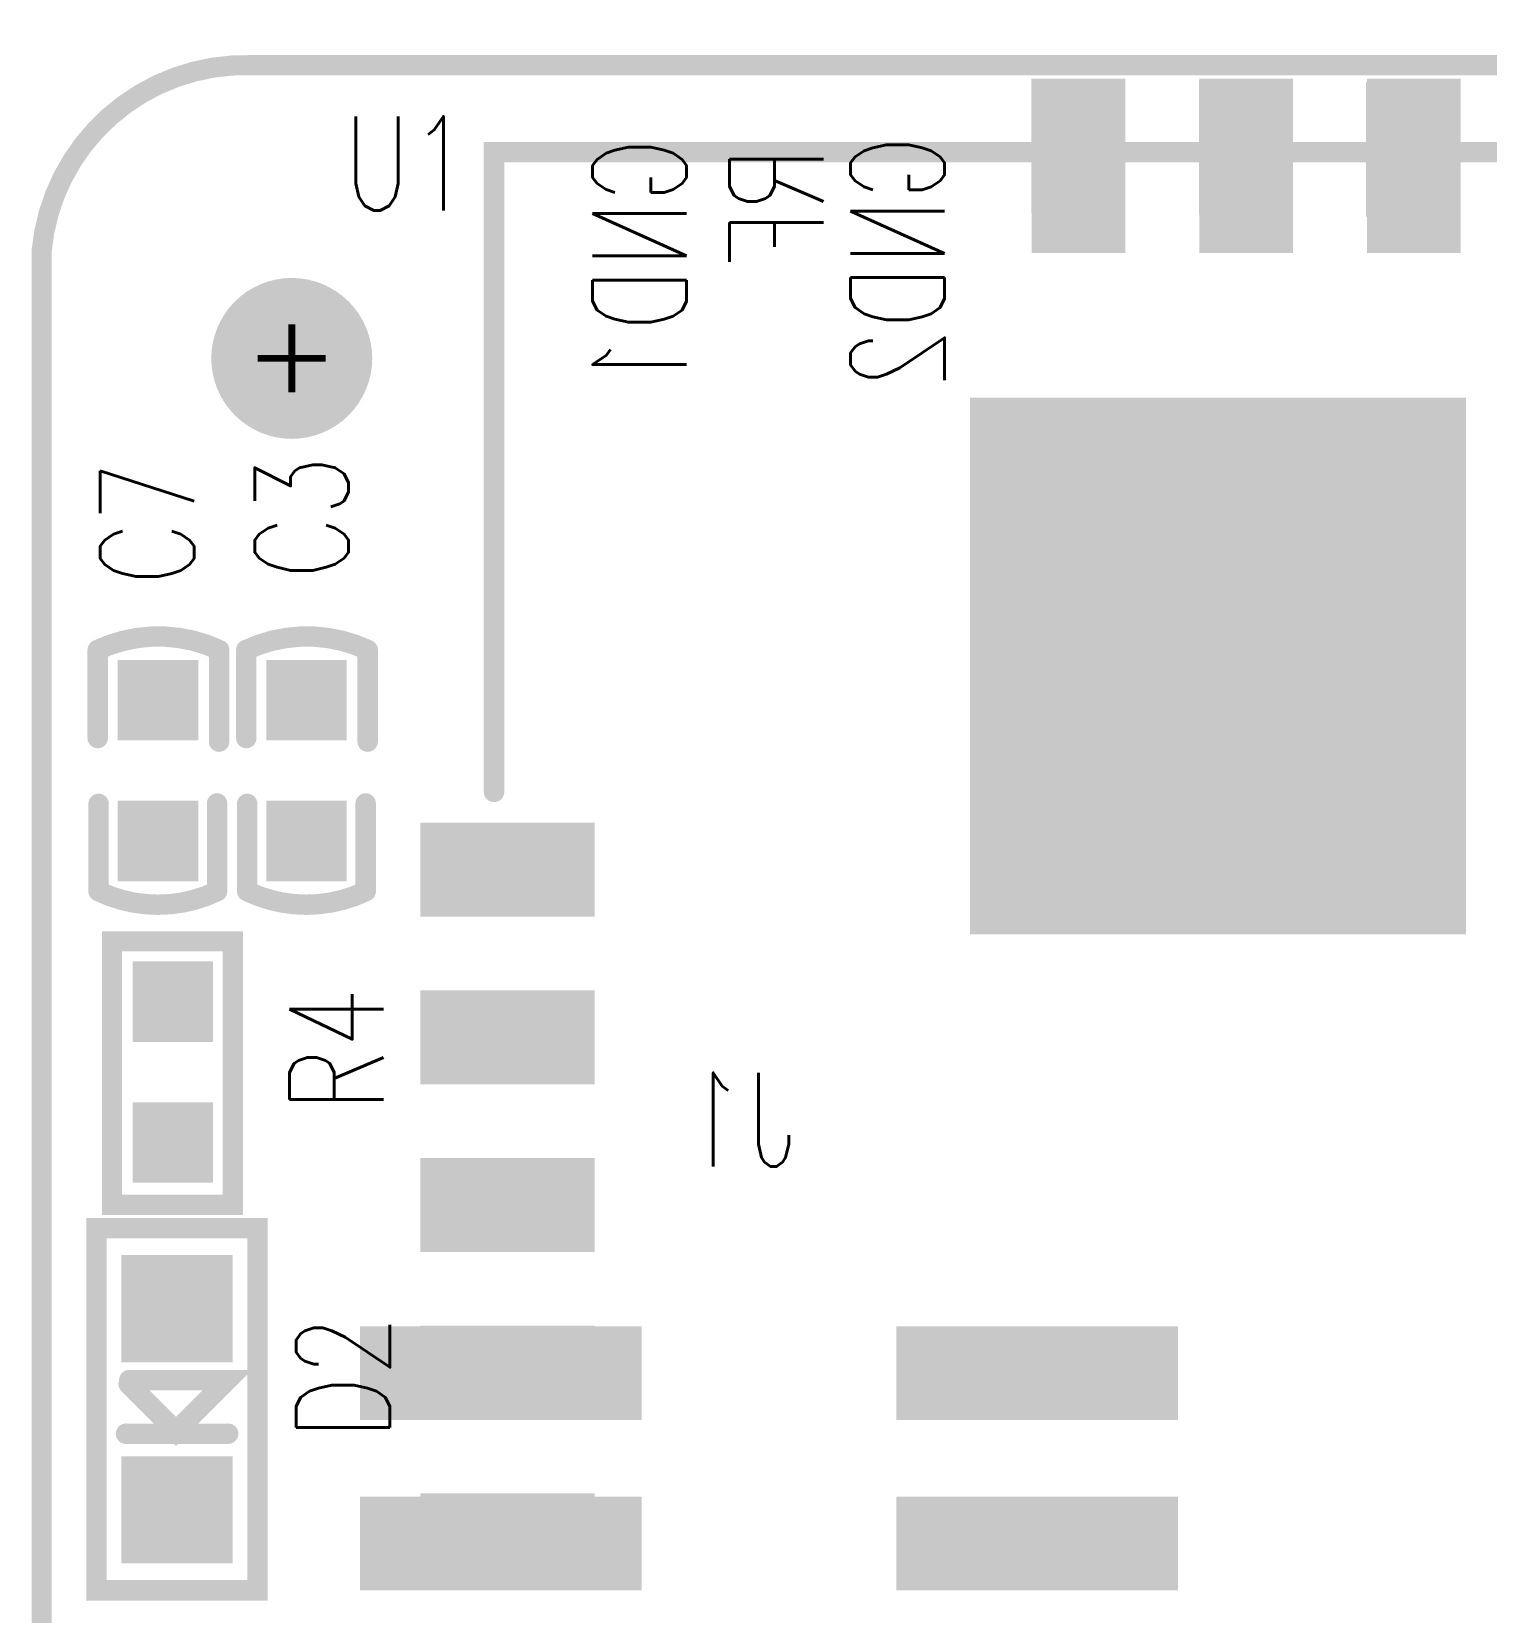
# Model space of a CAD drawing. Extents: x -9 to 9.6, y 3 to 43.5.
# Drawn here: x -9 to 1.85, y 31.66 to 43.45 of the extents above; entities that cross this region are included whole.
import ezdxf

# ---------------------------------------------------------------- set-up
doc = ezdxf.new("R2010")
doc.units = 0
for name, color, linetype in [('BOARD_OUTLINE_00', 254, 'CONTINUOUS'), ('DRIL_PLTE_THRU_01', 16, 'CONTINUOUS'), ('DRIL_PLTE_THRU_02', 136, 'CONTINUOUS'), ('DRIL_PLTE_THRU_03', 96, 'CONTINUOUS'), ('DRIL_PLTE_THRU_04', 176, 'CONTINUOUS'), ('DRIL_SYMBOL', 254, 'CONTINUOUS'), ('PADS_BOT', 5, 'CONTINUOUS'), ('PADS_INNER', 1, 'CONTINUOUS'), ('PADS_TOP', 1, 'CONTINUOUS'), ('PART_NAME_01', 254, 'CONTINUOUS'), ('PART_NAME_04', 136, 'CONTINUOUS'), ('PART_TOP_2DLINE_00', 254, 'CONTINUOUS'), ('PART_TOP_2DLINE_01', 254, 'CONTINUOUS')]:
    doc.layers.add(name, color=color, linetype=linetype)
doc.styles.add('W0$1', font='simplex', dxfattribs={"width": 0.75})

# ---------------------------------------------------------------- blocks, each defined once
blk = doc.blocks.new('SMOOTH_0$15')
at = {"const_width": 0.075}
blk.add_lwpolyline([(-0.0375, 0, 1), (0.0375, 0, 1)], format="xyb", close=True, dxfattribs=at)
blk = doc.blocks.new('BOARD_447')
at = {"layer": 'BOARD_OUTLINE_00', "const_width": 0.15}
blk.add_lwpolyline([(14.22, 5.353, -0.396938), (13.141, 4.161), (-3.257, 4.161, -0.396433), (-4.244, 5.012), (-4.244, 41.797, -0.395928), (-2.681, 43.183), (13.012, 43.183, -0.354119), (14.221, 41.858)], format="xyb", close=True, dxfattribs=at)
at = {"layer": 'BOARD_OUTLINE_00'}
for p in [(-2.681, 43.183), (-4.244, 41.797)]:
    blk.add_blockref('SMOOTH_0$15', p, dxfattribs=at)
blk = doc.blocks.new('SMOOTH_0$1524')
at = {"const_width": 0.0762}
blk.add_lwpolyline([(-0.0381, 0, 1), (0.0381, 0, 1)], format="xyb", close=True, dxfattribs=at)
blk = doc.blocks.new('PART_BODY_TOP_20')
at = {"layer": 'PART_TOP_2DLINE_01', "const_width": 0.152}
blk.add_lwpolyline([(-6.55, 15.28), (-6.55, 20.05), (7.48, 20.05), (7.48, 12.666)], dxfattribs=at)
at = {"layer": 'PART_TOP_2DLINE_01'}
for p in [(-6.55, 20.05), (-6.55, 15.28)]:
    blk.add_blockref('SMOOTH_0$1524', p, dxfattribs=at)
blk = doc.blocks.new('DRIL_HOLE_0')
blk.add_lwpolyline([(0, 0, 1), (0, 0, 1)], format="xyb", close=True)
blk = doc.blocks.new('PAD_0')
blk.add_lwpolyline([(0, 0, 1), (0, 0, 1)], format="xyb", close=True)
blk = doc.blocks.new('PAD_4')
at = {"const_width": 0.7}
blk.add_lwpolyline([(-0.65, 0), (0.65, 0)], dxfattribs=at)
blk = doc.blocks.new('STK_TOP_180')
at = {"layer": 'DRIL_PLTE_THRU_01'}
blk.add_blockref('DRIL_HOLE_0', (0, 0), dxfattribs=at)
at = {"layer": 'DRIL_PLTE_THRU_02'}
blk.add_blockref('DRIL_HOLE_0', (0, 0), dxfattribs=at)
at = {"layer": 'DRIL_PLTE_THRU_03'}
blk.add_blockref('DRIL_HOLE_0', (0, 0), dxfattribs=at)
at = {"layer": 'DRIL_PLTE_THRU_04'}
blk.add_blockref('DRIL_HOLE_0', (0, 0), dxfattribs=at)
at = {"layer": 'PADS_BOT'}
blk.add_blockref('PAD_0', (0, 0), dxfattribs=at)
at = {"layer": 'PADS_INNER'}
blk.add_blockref('PAD_0', (0, 0), dxfattribs=at)
at = {"layer": 'PADS_TOP'}
blk.add_blockref('PAD_4', (0, 0), dxfattribs=at)
blk = doc.blocks.new('STK_TOP_181')
at = {"layer": 'DRIL_PLTE_THRU_01'}
blk.add_blockref('DRIL_HOLE_0', (0, 0), dxfattribs=at)
at = {"layer": 'DRIL_PLTE_THRU_02'}
blk.add_blockref('DRIL_HOLE_0', (0, 0), dxfattribs=at)
at = {"layer": 'DRIL_PLTE_THRU_03'}
blk.add_blockref('DRIL_HOLE_0', (0, 0), dxfattribs=at)
at = {"layer": 'DRIL_PLTE_THRU_04'}
blk.add_blockref('DRIL_HOLE_0', (0, 0), dxfattribs=at)
at = {"layer": 'PADS_BOT'}
blk.add_blockref('PAD_0', (0, 0), dxfattribs=at)
at = {"layer": 'PADS_INNER'}
blk.add_blockref('PAD_0', (0, 0), dxfattribs=at)
at = {"layer": 'PADS_TOP', "rotation": 90}
blk.add_blockref('PAD_4', (0, 0), dxfattribs=at)
blk = doc.blocks.new('SYM_TOP_17')
for name, p in [('STK_TOP_181', (-2.192, 19.95)), ('STK_TOP_181', (-0.942, 19.95)), ('STK_TOP_181', (0.308, 19.95)), ('PART_BODY_TOP_20', (0, 0)), ('STK_TOP_180', (-6.45, 14.7)), ('STK_TOP_180', (-6.45, 13.45)), ('STK_TOP_180', (-6.45, 12.2)), ('STK_TOP_180', (-6.45, 10.95)), ('STK_TOP_180', (-6.45, 9.7))]:
    blk.add_blockref(name, p)
blk = doc.blocks.new('PART_TOP_4')
blk.add_blockref('SYM_TOP_17', (0, 0))
at = {"layer": 'PART_NAME_01', "style": 'W0$1', "width": 0.75}
blk.add_text('U1', height=0.7, dxfattribs=at).set_placement((-7.67, 19.617))
blk = doc.blocks.new('SMOOTH_0$15011')
at = {"const_width": 0.0751}
blk.add_lwpolyline([(-0.038, 0, 1), (0.038, 0, 1)], format="xyb", close=True, dxfattribs=at)
blk = doc.blocks.new('PART_BODY_TOP_9')
at = {"layer": 'PART_TOP_2DLINE_00', "const_width": 0.15}
blk.add_lwpolyline([(-0.974, 0.448), (0.99, 0.448), (0.99, -0.453), (-0.974, -0.453)], close=True, dxfattribs=at)
at = {"layer": 'PART_TOP_2DLINE_00'}
for p in [(-0.974, 0.448), (0.99, 0.448), (-0.974, -0.453), (0.99, -0.453)]:
    blk.add_blockref('SMOOTH_0$15011', p, dxfattribs=at)
blk = doc.blocks.new('PAD_5')
at = {"const_width": 0.6}
blk.add_lwpolyline([(-0.3, 0), (0.3, 0)], dxfattribs=at)
blk = doc.blocks.new('STK_TOP_7')
at = {"layer": 'DRIL_PLTE_THRU_01'}
blk.add_blockref('DRIL_HOLE_0', (0, 0), dxfattribs=at)
at = {"layer": 'DRIL_PLTE_THRU_02'}
blk.add_blockref('DRIL_HOLE_0', (0, 0), dxfattribs=at)
at = {"layer": 'DRIL_PLTE_THRU_03'}
blk.add_blockref('DRIL_HOLE_0', (0, 0), dxfattribs=at)
at = {"layer": 'DRIL_PLTE_THRU_04'}
blk.add_blockref('DRIL_HOLE_0', (0, 0), dxfattribs=at)
at = {"layer": 'PADS_BOT'}
blk.add_blockref('PAD_0', (0, 0), dxfattribs=at)
at = {"layer": 'PADS_INNER'}
blk.add_blockref('PAD_0', (0, 0), dxfattribs=at)
at = {"layer": 'PADS_TOP'}
blk.add_blockref('PAD_5', (0, 0), dxfattribs=at)
blk = doc.blocks.new('SYM_TOP_10')
for name, p in [('PART_BODY_TOP_9', (0, 0)), ('STK_TOP_7', (-0.525, 0)), ('STK_TOP_7', (0.525, 0))]:
    blk.add_blockref(name, p)
blk = doc.blocks.new('PART_TOP_5')
blk.add_blockref('SYM_TOP_10', (0, 0))
at = {"layer": 'PART_NAME_01', "style": 'W0$1', "width": 0.75}
blk.add_text('R4', height=0.7, rotation=180, dxfattribs=at).set_placement((0.296, 1.571))
blk = doc.blocks.new('PART_BODY_TOP_19')
at = {"layer": 'PART_TOP_2DLINE_01', "const_width": 0.152}
for points in [[(-0.248, 0.444), (-0.9, 0.444, 0.227194), (-0.9, -0.439), (-0.245, -0.439)], [(0.243, 0.451), (0.9, 0.451, -0.222152), (0.9, -0.454), (0.216, -0.454)]]:
    blk.add_lwpolyline(points, format="xyb", dxfattribs=at)
at = {"layer": 'PART_TOP_2DLINE_01'}
for p in [(-0.9, 0.444), (-0.248, 0.444), (0.243, 0.451), (0.9, 0.451), (-0.9, -0.439), (-0.245, -0.439), (0.216, -0.454), (0.9, -0.454)]:
    blk.add_blockref('SMOOTH_0$1524', p, dxfattribs=at)
blk = doc.blocks.new('PAD_3')
at = {"const_width": 0.6}
blk.add_lwpolyline([(-0.3, 0), (0.3, 0)], dxfattribs=at)
blk = doc.blocks.new('STK_TOP_170')
at = {"layer": 'DRIL_PLTE_THRU_01'}
blk.add_blockref('DRIL_HOLE_0', (0, 0), dxfattribs=at)
at = {"layer": 'DRIL_PLTE_THRU_02'}
blk.add_blockref('DRIL_HOLE_0', (0, 0), dxfattribs=at)
at = {"layer": 'DRIL_PLTE_THRU_03'}
blk.add_blockref('DRIL_HOLE_0', (0, 0), dxfattribs=at)
at = {"layer": 'DRIL_PLTE_THRU_04'}
blk.add_blockref('DRIL_HOLE_0', (0, 0), dxfattribs=at)
at = {"layer": 'PADS_BOT'}
blk.add_blockref('PAD_0', (0, 0), dxfattribs=at)
at = {"layer": 'PADS_INNER'}
blk.add_blockref('PAD_0', (0, 0), dxfattribs=at)
at = {"layer": 'PADS_TOP', "rotation": 90}
blk.add_blockref('PAD_3', (0, 0), dxfattribs=at)
blk = doc.blocks.new('SYM_TOP_16')
for name, p in [('STK_TOP_170', (-0.525, 0.00167)), ('STK_TOP_170', (0.525, 0.00167)), ('PART_BODY_TOP_19', (0, 0))]:
    blk.add_blockref(name, p)
blk = doc.blocks.new('PART_TOP_7')
blk.add_blockref('SYM_TOP_16', (0, 0))
at = {"layer": 'PART_NAME_01', "style": 'W0$1', "width": 0.75}
blk.add_text('C7', height=0.7, dxfattribs=at).set_placement((1.38, -0.268))
blk = doc.blocks.new('PART_TOP_14')
blk.add_blockref('SYM_TOP_16', (0, 0))
at = {"layer": 'PART_NAME_01', "style": 'W0$1', "width": 0.75}
blk.add_text('C3', height=0.7, dxfattribs=at).set_placement((1.426, -0.312))
blk = doc.blocks.new('PART_BODY_TOP_21')
at = {"layer": 'PART_TOP_2DLINE_01', "const_width": 0.152}
blk.add_lwpolyline([(-1.35, 0.6), (1.35, 0.6), (1.35, -0.6), (-1.35, -0.6)], close=True, dxfattribs=at)
for points in [[(0.189, 0.361), (-0.164, 0.008), (0.218, -0.374), (0.218, 0.356)], [(-0.182, 0.381), (-0.182, -0.381)]]:
    blk.add_lwpolyline(points, dxfattribs=at)
at = {"layer": 'PART_TOP_2DLINE_01'}
for p in [(-1.35, 0.6), (1.35, 0.6), (-0.182, 0.381), (0.189, 0.361), (0.218, 0.356), (-0.164, 0.008), (-0.182, -0.381), (0.218, -0.374), (-1.35, -0.6), (1.35, -0.6)]:
    blk.add_blockref('SMOOTH_0$1524', p, dxfattribs=at)
blk = doc.blocks.new('PAD_6')
at = {"const_width": 0.8}
blk.add_lwpolyline([(-0.415, 0), (0.415, 0)], dxfattribs=at)
blk = doc.blocks.new('STK_TOP_205')
at = {"layer": 'DRIL_PLTE_THRU_01'}
blk.add_blockref('DRIL_HOLE_0', (0, 0), dxfattribs=at)
at = {"layer": 'DRIL_PLTE_THRU_02'}
blk.add_blockref('DRIL_HOLE_0', (0, 0), dxfattribs=at)
at = {"layer": 'DRIL_PLTE_THRU_03'}
blk.add_blockref('DRIL_HOLE_0', (0, 0), dxfattribs=at)
at = {"layer": 'DRIL_PLTE_THRU_04'}
blk.add_blockref('DRIL_HOLE_0', (0, 0), dxfattribs=at)
at = {"layer": 'PADS_BOT'}
blk.add_blockref('PAD_0', (0, 0), dxfattribs=at)
at = {"layer": 'PADS_INNER'}
blk.add_blockref('PAD_0', (0, 0), dxfattribs=at)
at = {"layer": 'PADS_TOP', "rotation": 90}
blk.add_blockref('PAD_6', (0, 0), dxfattribs=at)
blk = doc.blocks.new('SYM_TOP_18')
for name, p in [('STK_TOP_205', (-0.75, 0)), ('STK_TOP_205', (0.75, 0)), ('PART_BODY_TOP_21', (0, 0))]:
    blk.add_blockref(name, p)
blk = doc.blocks.new('PART_TOP_21')
blk.add_blockref('SYM_TOP_18', (0, 0))
at = {"layer": 'PART_NAME_01', "style": 'W0$1', "width": 0.75}
blk.add_text('D2', height=0.7, dxfattribs=at).set_placement((-0.226, -1.587))
blk = doc.blocks.new('PAD_13')
at = {"const_width": 3.7}
blk.add_lwpolyline([(-2, 0), (2, 0)], dxfattribs=at)
blk = doc.blocks.new('STK_BOT_252')
at = {"layer": 'DRIL_PLTE_THRU_01'}
blk.add_blockref('DRIL_HOLE_0', (0, 0), dxfattribs=at)
at = {"layer": 'DRIL_PLTE_THRU_02'}
blk.add_blockref('DRIL_HOLE_0', (0, 0), dxfattribs=at)
at = {"layer": 'DRIL_PLTE_THRU_03'}
blk.add_blockref('DRIL_HOLE_0', (0, 0), dxfattribs=at)
at = {"layer": 'DRIL_PLTE_THRU_04'}
blk.add_blockref('DRIL_HOLE_0', (0, 0), dxfattribs=at)
at = {"layer": 'PADS_BOT'}
blk.add_blockref('PAD_13', (0, 0), dxfattribs=at)
at = {"layer": 'PADS_INNER'}
blk.add_blockref('PAD_0', (0, 0), dxfattribs=at)
at = {"layer": 'PADS_TOP'}
blk.add_blockref('PAD_0', (0, 0), dxfattribs=at)
blk = doc.blocks.new('SYM_BOT_23')
blk.add_blockref('STK_BOT_252', (-11.1, 0))
blk = doc.blocks.new('PART_BOT_33')
blk.add_blockref('SYM_BOT_23', (0, 0))
blk = doc.blocks.new('PAD_21')
at = {"const_width": 0.7}
blk.add_lwpolyline([(-1.05, 0), (1.05, 0)], dxfattribs=at)
blk = doc.blocks.new('STK_BOT_253')
at = {"layer": 'DRIL_PLTE_THRU_01'}
blk.add_blockref('DRIL_HOLE_0', (0, 0), dxfattribs=at)
at = {"layer": 'DRIL_PLTE_THRU_02'}
blk.add_blockref('DRIL_HOLE_0', (0, 0), dxfattribs=at)
at = {"layer": 'DRIL_PLTE_THRU_03'}
blk.add_blockref('DRIL_HOLE_0', (0, 0), dxfattribs=at)
at = {"layer": 'DRIL_PLTE_THRU_04'}
blk.add_blockref('DRIL_HOLE_0', (0, 0), dxfattribs=at)
at = {"layer": 'PADS_BOT', "rotation": 90}
blk.add_blockref('PAD_21', (0, 0), dxfattribs=at)
at = {"layer": 'PADS_INNER'}
blk.add_blockref('PAD_0', (0, 0), dxfattribs=at)
at = {"layer": 'PADS_TOP'}
blk.add_blockref('PAD_0', (0, 0), dxfattribs=at)
blk = doc.blocks.new('SYM_BOT_36')
for p in [(-4.445, 2), (-3.175, 2), (-1.905, 2), (-0.635, 2), (0.635, 2), (1.905, 2), (3.175, 2), (4.445, 2), (-4.445, -2), (-3.175, -2), (-1.905, -2), (-0.635, -2), (0.635, -2), (1.905, -2), (3.175, -2), (4.445, -2)]:
    blk.add_blockref('STK_BOT_253', p)
blk = doc.blocks.new('PART_BOT_42')
blk.add_blockref('SYM_BOT_36', (0, 0))
at = {"layer": 'PART_NAME_04', "style": 'W0$1', "width": 0.75}
blk.add_text('J1', height=0.7, rotation=90, dxfattribs=at).set_placement((-5.986, -0.192))
blk = doc.blocks.new('PAD_24')
at = {"const_width": 0.7}
blk.add_lwpolyline([(-0.5, 0), (0.5, 0)], dxfattribs=at)
blk = doc.blocks.new('STK_BOT_283')
at = {"layer": 'DRIL_PLTE_THRU_01'}
blk.add_blockref('DRIL_HOLE_0', (0, 0), dxfattribs=at)
at = {"layer": 'DRIL_PLTE_THRU_02'}
blk.add_blockref('DRIL_HOLE_0', (0, 0), dxfattribs=at)
at = {"layer": 'DRIL_PLTE_THRU_03'}
blk.add_blockref('DRIL_HOLE_0', (0, 0), dxfattribs=at)
at = {"layer": 'DRIL_PLTE_THRU_04'}
blk.add_blockref('DRIL_HOLE_0', (0, 0), dxfattribs=at)
at = {"layer": 'PADS_BOT'}
blk.add_blockref('PAD_24', (0, 0), dxfattribs=at)
at = {"layer": 'PADS_INNER'}
blk.add_blockref('PAD_0', (0, 0), dxfattribs=at)
at = {"layer": 'PADS_TOP'}
blk.add_blockref('PAD_0', (0, 0), dxfattribs=at)
blk = doc.blocks.new('SYM_BOT_51')
blk.add_blockref('STK_BOT_283', (0, 0))
blk = doc.blocks.new('PART_BOT_43')
blk.add_blockref('SYM_BOT_51', (0, 0))
at = {"layer": 'PART_NAME_04', "style": 'W0$1', "width": 0.75}
blk.add_text('RF', height=0.7, rotation=180, dxfattribs=at).set_placement((0, -3.149))
blk = doc.blocks.new('PART_BOT_44')
blk.add_blockref('SYM_BOT_51', (0, 0))
at = {"layer": 'PART_NAME_04', "style": 'W0$1', "width": 0.75}
blk.add_text('GND2', height=0.7, rotation=180, dxfattribs=at).set_placement((0.103, -3.493))
blk = doc.blocks.new('PART_BOT_45')
blk.add_blockref('SYM_BOT_51', (0, 0))
at = {"layer": 'PART_NAME_04', "style": 'W0$1', "width": 0.75}
blk.add_text('GND1', height=0.7, rotation=180, dxfattribs=at).set_placement((0.058, -2.921))
blk = doc.blocks.new('DRIL_SYMBOL_1')
at = {"layer": 'DRIL_SYMBOL', "const_width": 0.0508}
for points in [[(0, -0.254), (0, 0.254)], [(-0.254, 0), (0.254, 0)]]:
    blk.add_lwpolyline(points, dxfattribs=at)
blk = doc.blocks.new('DRIL_HOLE_1')
at = {"const_width": 0.5}
blk.add_lwpolyline([(-0.25, 0, 1), (0.25, 0, 1)], format="xyb", close=True, dxfattribs=at)
blk.add_blockref('DRIL_SYMBOL_1', (0, 0))
blk = doc.blocks.new('PAD_15')
at = {"const_width": 0.6}
blk.add_lwpolyline([(0, -0.3, 1), (0, 0.3, 1)], format="xyb", close=True, dxfattribs=at)
blk = doc.blocks.new('STK_TOP_295')
at = {"layer": 'DRIL_PLTE_THRU_01'}
blk.add_blockref('DRIL_HOLE_1', (0, 0), dxfattribs=at)
at = {"layer": 'DRIL_PLTE_THRU_02'}
blk.add_blockref('DRIL_HOLE_1', (0, 0), dxfattribs=at)
at = {"layer": 'DRIL_PLTE_THRU_03'}
blk.add_blockref('DRIL_HOLE_1', (0, 0), dxfattribs=at)
at = {"layer": 'DRIL_PLTE_THRU_04'}
blk.add_blockref('DRIL_HOLE_1', (0, 0), dxfattribs=at)
at = {"layer": 'PADS_BOT'}
blk.add_blockref('PAD_15', (0, 0), dxfattribs=at)
at = {"layer": 'PADS_INNER'}
blk.add_blockref('PAD_15', (0, 0), dxfattribs=at)
at = {"layer": 'PADS_TOP'}
blk.add_blockref('PAD_15', (0, 0), dxfattribs=at)
blk = doc.blocks.new('SYM_TOP_53')
blk.add_blockref('STK_TOP_295', (0, 0))
blk = doc.blocks.new('PART_TOP_49')
blk.add_blockref('SYM_TOP_53', (0, 0))

msp = doc.modelspace()

# ---------------------------------------------------------------- block references
for name, p in [('PART_TOP_4', (1, 22.5)), ('BOARD_447', (-4.679, 0.017)), ('PART_TOP_49', (-7.058, 41.013))]:
    msp.add_blockref(name, p)
at = {"xscale": -1}
for name, p, rotation in [('PART_BOT_45', (-1.194, 42.597), -90), ('PART_BOT_43', (0.056, 42.588), -90), ('PART_BOT_44', (1.302, 42.571), -90), ('PART_BOT_33', (-0.152, 27.619), -270), ('PART_BOT_42', (-3.5, 29), -270)]:
    msp.add_blockref(name, p, dxfattribs=dict(at, rotation=rotation))
for name, p, rotation in [('PART_TOP_14', (-6.946, 37.939), 90), ('PART_TOP_7', (-8.054, 37.939), 90), ('PART_TOP_5', (-7.945, 35.691), 270), ('PART_TOP_21', (-7.913, 33.176), 90)]:
    msp.add_blockref(name, p, dxfattribs=dict(rotation=rotation))

doc.saveas('drawing.dxf')
